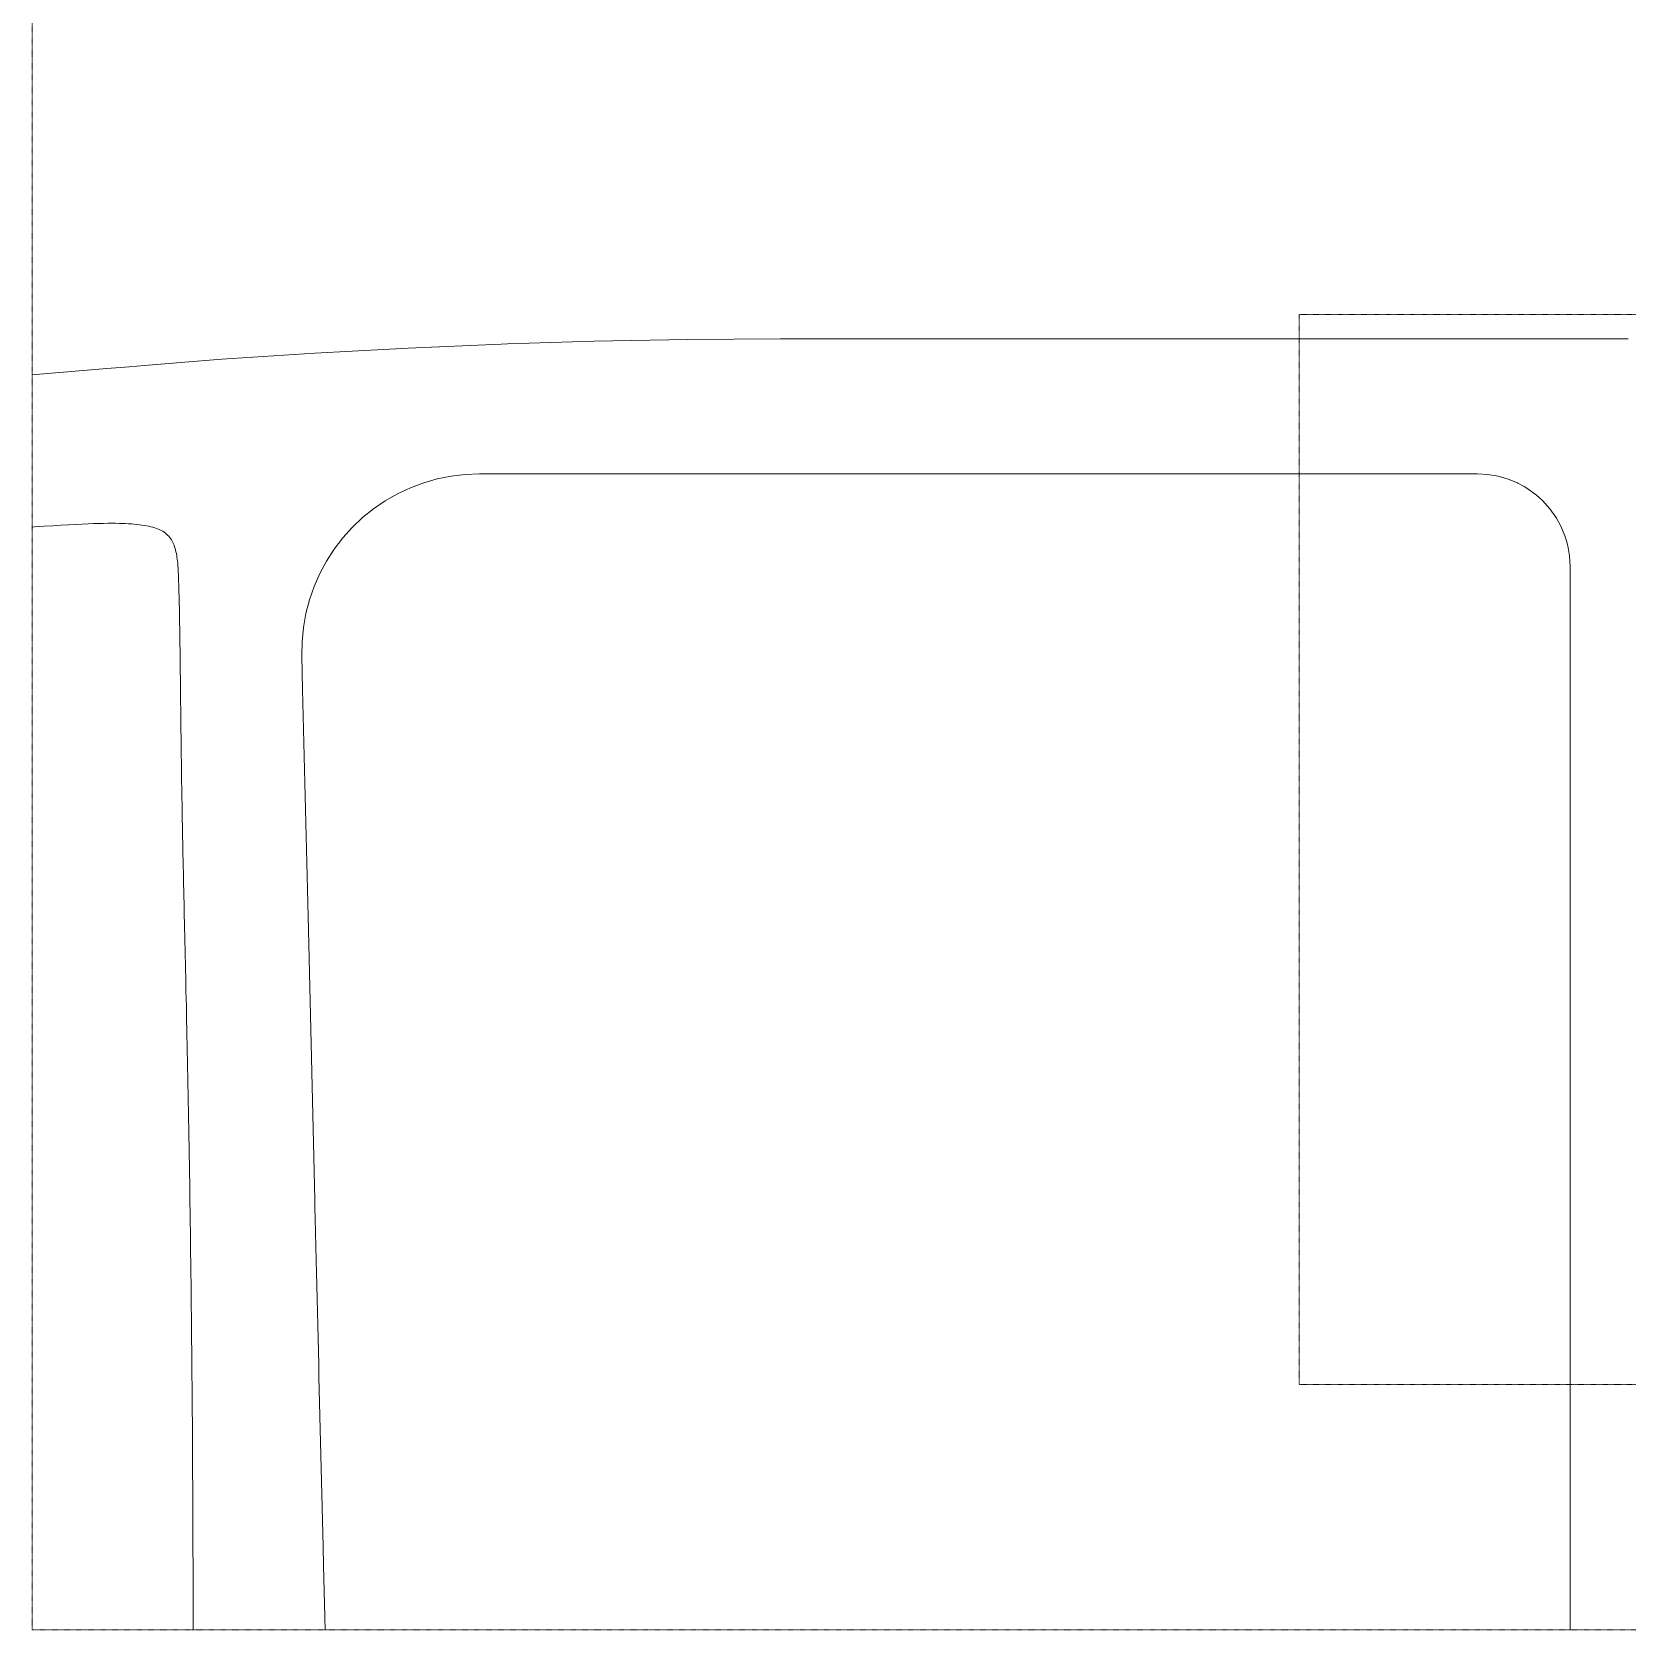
# Model space of a CAD drawing. Header units: inches. Extents: x -9418 to 110693, y 8585 to 209374.
# Drawn here: x -9418 to -4245, y 8585 to 13768 of the extents above; entities that cross this region are included whole.
import ezdxf

# ---------------------------------------------------------------- set-up
doc = ezdxf.new("R2010")
doc.units = ezdxf.units.IN
doc.header["$MEASUREMENT"] = 0
doc.linetypes.add('Aligning Line 1_8_', pattern=[0.25, 0.125, -0.125])
for name, color, linetype, lineweight in [('0-1', 7, 'Continuous', 5), ('C-TOPO', 7, 'Continuous', 9), ('G-ANNO-SYMB', 111, 'Aligning Line 1_8_', 9)]:
    doc.layers.add(name, color=color, linetype=linetype, lineweight=lineweight)

# ---------------------------------------------------------------- blocks, each defined once
blk = doc.blocks.new('1750 Ox - Topography_rvt-1-SITE PLAN - TOPO WITH IMAGERY')
at = {"layer": 'C-TOPO'}
for p, q in [((-8198.9, 12742.7), (-7896.9, 12755.5)), ((-7896.9, 12755.5), (-8198.9, 12742.7)), ((-7896.9, 12755.5), (-7876.1, 12756.1)), ((-7876.1, 12756.1), (-7896.9, 12755.5)), ((-7876.1, 12756.1), (-7594.8, 12764.7)), ((-7594.8, 12764.7), (-7876.1, 12756.1)), ((-7594.8, 12764.7), (-7292.6, 12770.2)), ((-7292.6, 12770.2), (-7594.8, 12764.7)), ((-7292.6, 12770.2), (-6990.4, 12772)), ((-6990.4, 12772), (-7292.6, 12770.2)), ((-6990.4, 12772), (-6098.8, 12772)), ((-6098.8, 12772), (-6990.4, 12772)), ((-6098.8, 12772), (-6032.9, 12772)), ((-6032.9, 12772), (-6098.8, 12772)), ((-6032.9, 12772), (-5982.9, 12772)), ((-5982.9, 12772), (-6032.9, 12772)), ((-5982.9, 12772), (-5964.8, 12772)), ((-5964.8, 12772), (-5982.9, 12772)), ((-5964.8, 12772), (-5836.3, 12772)), ((-5836.3, 12772), (-5964.8, 12772)), ((-5836.3, 12772), (-5322.4, 12772)), ((-5322.4, 12772), (-5836.3, 12772)), ((-5322.4, 12772), (-5274.6, 12772)), ((-5274.6, 12772), (-5322.4, 12772)), ((-5274.6, 12772), (-5162.9, 12772)), ((-5162.9, 12772), (-5274.6, 12772)), ((-5162.9, 12772), (-4867.9, 12772)), ((-4867.9, 12772), (-5162.9, 12772)), ((-4867.9, 12772), (-4696.4, 12772)), ((-4696.4, 12772), (-4867.9, 12772)), ((-4696.4, 12772), (-4567.6, 12772)), ((-4567.6, 12772), (-4696.4, 12772)), ((-4567.6, 12772), (-4327.1, 12772)), ((-4327.1, 12772), (-4567.6, 12772)), ((-4327.1, 12772), (-4294, 12772)), ((-4294, 12772), (-4327.1, 12772)), ((-4294, 12772), (-4242.2, 12772)), ((-4242.2, 12772), (-4294, 12772)), ((-8936.1, 12695.4), (-8802.3, 12706)), ((-8802.3, 12706), (-8936.1, 12695.4)), ((-8802.3, 12706), (-8500.7, 12726.2)), ((-8500.7, 12726.2), (-8802.3, 12706)), ((-8500.7, 12726.2), (-8198.9, 12742.7)), ((-8198.9, 12742.7), (-8500.7, 12726.2)), ((-9418.5, 12655.4), (-9175.6, 12676.1)), ((-9175.6, 12676.1), (-9418.5, 12655.4)), ((-9175.6, 12676.1), (-9103.6, 12682.2)), ((-9103.6, 12682.2), (-9175.6, 12676.1)), ((-9103.6, 12682.2), (-9053.3, 12686.2)), ((-9053.3, 12686.2), (-9103.6, 12682.2)), ((-9053.3, 12686.2), (-8936.1, 12695.4)), ((-8936.1, 12695.4), (-9053.3, 12686.2)), ((-8191, 12289.4), (-8232.6, 12269.9)), ((-8232.6, 12269.9), (-8191, 12289.4)), ((-8148, 12305.5), (-8191, 12289.4)), ((-8191, 12289.4), (-8148, 12305.5)), ((-8103.9, 12318.2), (-8148, 12305.5)), ((-8148, 12305.5), (-8103.9, 12318.2)), ((-8058.9, 12327.3), (-8103.9, 12318.2)), ((-8103.9, 12318.2), (-8058.9, 12327.3)), ((-8013.3, 12332.8), (-8058.9, 12327.3)), ((-8058.9, 12327.3), (-8013.3, 12332.8)), ((-7967.4, 12334.6), (-8013.3, 12332.8)), ((-8013.3, 12332.8), (-7967.4, 12334.6)), ((-7898.3, 12334.6), (-7967.4, 12334.6)), ((-7967.4, 12334.6), (-7898.3, 12334.6)), ((-5751.7, 12334.6), (-7898.3, 12334.6)), ((-7898.3, 12334.6), (-5751.7, 12334.6)), ((-5734.8, 12334.6), (-5751.7, 12334.6)), ((-5751.7, 12334.6), (-5734.8, 12334.6)), ((-5720.1, 12334.6), (-5734.8, 12334.6)), ((-5734.8, 12334.6), (-5720.1, 12334.6)), ((-5674.9, 12334.6), (-5720.1, 12334.6)), ((-5720.1, 12334.6), (-5674.9, 12334.6)), ((-5395.6, 12334.6), (-5674.9, 12334.6)), ((-5674.9, 12334.6), (-5395.6, 12334.6)), ((-5295.7, 12334.6), (-5395.6, 12334.6)), ((-5395.6, 12334.6), (-5295.7, 12334.6)), ((-5190.2, 12334.6), (-5295.7, 12334.6)), ((-5295.7, 12334.6), (-5190.2, 12334.6)), ((-5170.1, 12334.6), (-5190.2, 12334.6)), ((-5190.2, 12334.6), (-5170.1, 12334.6)), ((-4730.2, 12334.6), (-5170.1, 12334.6)), ((-5170.1, 12334.6), (-4730.2, 12334.6)), ((-4696.6, 12332.7), (-4730.2, 12334.6)), ((-4730.2, 12334.6), (-4696.6, 12332.7)), ((-4663.5, 12327.1), (-4696.6, 12332.7)), ((-4696.6, 12332.7), (-4663.5, 12327.1)), ((-4631.2, 12317.8), (-4663.5, 12327.1)), ((-4663.5, 12327.1), (-4631.2, 12317.8)), ((-4600.9, 12305.2), (-4631.2, 12317.8)), ((-4631.2, 12317.8), (-4600.9, 12305.2)), ((-4600.1, 12304.9), (-4600.9, 12305.2)), ((-4600.9, 12305.2), (-4600.1, 12304.9)), ((-4578.9, 12293.2), (-4600.1, 12304.9)), ((-4600.1, 12304.9), (-4578.9, 12293.2)), ((-4570.6, 12288.6), (-4578.9, 12293.2)), ((-4578.9, 12293.2), (-4570.6, 12288.6)), ((-4543.2, 12269.1), (-4570.6, 12288.6)), ((-4570.6, 12288.6), (-4543.2, 12269.1)), ((-8272.5, 12247.2), (-8310.4, 12221.3)), ((-8310.4, 12221.3), (-8272.5, 12247.2)), ((-8232.6, 12269.9), (-8272.5, 12247.2)), ((-8272.5, 12247.2), (-8232.6, 12269.9)), ((-4539.1, 12265.5), (-4543.2, 12269.1)), ((-4543.2, 12269.1), (-4539.1, 12265.5)), ((-4530.1, 12257.5), (-4539.1, 12265.5)), ((-4539.1, 12265.5), (-4530.1, 12257.5)), ((-4518.1, 12246.7), (-4530.1, 12257.5)), ((-4530.1, 12257.5), (-4518.1, 12246.7)), ((-4512, 12239.9), (-4518.1, 12246.7)), ((-4518.1, 12246.7), (-4512, 12239.9)), ((-4495.7, 12221.6), (-4512, 12239.9)), ((-4512, 12239.9), (-4495.7, 12221.6)), ((-8346.2, 12192.6), (-8379.5, 12161)), ((-8379.5, 12161), (-8346.2, 12192.6)), ((-8310.4, 12221.3), (-8346.2, 12192.6)), ((-8346.2, 12192.6), (-8310.4, 12221.3)), ((-4476.2, 12194.2), (-4495.7, 12221.6)), ((-4495.7, 12221.6), (-4476.2, 12194.2)), ((-4474.5, 12191.2), (-4476.2, 12194.2)), ((-4476.2, 12194.2), (-4474.5, 12191.2)), ((-4459.9, 12164.8), (-4474.5, 12191.2)), ((-4474.5, 12191.2), (-4459.9, 12164.8)), ((-9410.4, 12162.3), (-9418.5, 12161.7)), ((-9418.5, 12161.7), (-9410.4, 12162.3)), ((-9379.6, 12164.4), (-9410.4, 12162.3)), ((-9410.4, 12162.3), (-9379.6, 12164.4)), ((-9351, 12166.3), (-9379.6, 12164.4)), ((-9379.6, 12164.4), (-9351, 12166.3)), ((-9324.4, 12168), (-9351, 12166.3)), ((-9351, 12166.3), (-9324.4, 12168)), ((-9299.8, 12169.4), (-9324.4, 12168)), ((-9324.4, 12168), (-9299.8, 12169.4)), ((-9277.1, 12170.7), (-9299.8, 12169.4)), ((-9299.8, 12169.4), (-9277.1, 12170.7)), ((-9256, 12171.7), (-9277.1, 12170.7)), ((-9277.1, 12170.7), (-9256, 12171.7)), ((-9236.6, 12172.6), (-9256, 12171.7)), ((-9256, 12171.7), (-9236.6, 12172.6)), ((-9218.7, 12173.3), (-9236.6, 12172.6)), ((-9236.6, 12172.6), (-9218.7, 12173.3)), ((-9202.1, 12173.8), (-9218.7, 12173.3)), ((-9218.7, 12173.3), (-9202.1, 12173.8)), ((-9186.8, 12174.1), (-9202.1, 12173.8)), ((-9202.1, 12173.8), (-9186.8, 12174.1)), ((-9172.7, 12174.3), (-9186.8, 12174.1)), ((-9186.8, 12174.1), (-9172.7, 12174.3)), ((-9159.5, 12174.4), (-9172.7, 12174.3)), ((-9172.7, 12174.3), (-9159.5, 12174.4)), ((-9147.3, 12174.3), (-9159.5, 12174.4)), ((-9159.5, 12174.4), (-9147.3, 12174.3)), ((-9135.9, 12174.1), (-9147.3, 12174.3)), ((-9147.3, 12174.3), (-9135.9, 12174.1)), ((-9125.1, 12173.7), (-9135.9, 12174.1)), ((-9135.9, 12174.1), (-9125.1, 12173.7)), ((-9114.9, 12173.3), (-9125.1, 12173.7)), ((-9125.1, 12173.7), (-9114.9, 12173.3)), ((-9105.1, 12172.8), (-9114.9, 12173.3)), ((-9114.9, 12173.3), (-9105.1, 12172.8)), ((-9095.7, 12172.2), (-9105.1, 12172.8)), ((-9105.1, 12172.8), (-9095.7, 12172.2)), ((-9086.6, 12171.4), (-9095.7, 12172.2)), ((-9095.7, 12172.2), (-9086.6, 12171.4)), ((-9077.9, 12170.6), (-9086.6, 12171.4)), ((-9086.6, 12171.4), (-9077.9, 12170.6)), ((-9069.6, 12169.7), (-9077.9, 12170.6)), ((-9077.9, 12170.6), (-9069.6, 12169.7)), ((-9061.6, 12168.6), (-9069.6, 12169.7)), ((-9069.6, 12169.7), (-9061.6, 12168.6)), ((-9053.9, 12167.5), (-9061.6, 12168.6)), ((-9061.6, 12168.6), (-9053.9, 12167.5)), ((-9046.5, 12166.2), (-9053.9, 12167.5)), ((-9053.9, 12167.5), (-9046.5, 12166.2)), ((-9039.5, 12164.8), (-9046.5, 12166.2)), ((-9046.5, 12166.2), (-9039.5, 12164.8)), ((-9032.8, 12163.2), (-9039.5, 12164.8)), ((-9039.5, 12164.8), (-9032.8, 12163.2)), ((-9026.4, 12161.6), (-9032.8, 12163.2)), ((-9032.8, 12163.2), (-9026.4, 12161.6)), ((-9020.3, 12159.7), (-9026.4, 12161.6)), ((-9026.4, 12161.6), (-9020.3, 12159.7)), ((-9014.5, 12157.7), (-9020.3, 12159.7)), ((-9020.3, 12159.7), (-9014.5, 12157.7)), ((-9009, 12155.6), (-9014.5, 12157.7)), ((-9014.5, 12157.7), (-9009, 12155.6)), ((-9003.8, 12153.3), (-9009, 12155.6)), ((-9009, 12155.6), (-9003.8, 12153.3)), ((-8998.9, 12150.8), (-9003.8, 12153.3)), ((-9003.8, 12153.3), (-8998.9, 12150.8)), ((-8994.3, 12148.2), (-8998.9, 12150.8)), ((-8998.9, 12150.8), (-8994.3, 12148.2)), ((-8989.9, 12145.4), (-8994.3, 12148.2)), ((-8994.3, 12148.2), (-8989.9, 12145.4)), ((-8985.8, 12142.4), (-8989.9, 12145.4)), ((-8989.9, 12145.4), (-8985.8, 12142.4)), ((-8983.3, 12140.4), (-8985.8, 12142.4)), ((-8985.8, 12142.4), (-8983.3, 12140.4)), ((-8982, 12139.3), (-8983.3, 12140.4)), ((-8983.3, 12140.4), (-8982, 12139.3)), ((-8978.4, 12136), (-8982, 12139.3)), ((-8982, 12139.3), (-8978.4, 12136)), ((-8975.1, 12132.5), (-8978.4, 12136)), ((-8978.4, 12136), (-8975.1, 12132.5)), ((-8971.9, 12128.8), (-8975.1, 12132.5)), ((-8975.1, 12132.5), (-8971.9, 12128.8)), ((-8969, 12124.9), (-8971.9, 12128.8)), ((-8971.9, 12128.8), (-8969, 12124.9)), ((-8379.5, 12161), (-8410.3, 12126.9)), ((-8410.3, 12126.9), (-8379.5, 12161)), ((-4447.1, 12133.7), (-4459.9, 12164.8)), ((-4459.9, 12164.8), (-4447.1, 12133.7)), ((-4442.3, 12117.2), (-4447.1, 12133.7)), ((-4447.1, 12133.7), (-4442.3, 12117.2)), ((-8966.4, 12120.9), (-8969, 12124.9)), ((-8969, 12124.9), (-8966.4, 12120.9)), ((-8963.9, 12116.7), (-8966.4, 12120.9)), ((-8966.4, 12120.9), (-8963.9, 12116.7)), ((-8961.6, 12112.3), (-8963.9, 12116.7)), ((-8963.9, 12116.7), (-8961.6, 12112.3)), ((-8959.5, 12107.7), (-8961.6, 12112.3)), ((-8961.6, 12112.3), (-8959.5, 12107.7)), ((-8957.5, 12103), (-8959.5, 12107.7)), ((-8959.5, 12107.7), (-8957.5, 12103)), ((-8955.8, 12098), (-8957.5, 12103)), ((-8957.5, 12103), (-8955.8, 12098)), ((-8954.2, 12092.9), (-8955.8, 12098)), ((-8955.8, 12098), (-8954.2, 12092.9)), ((-8952.7, 12087.6), (-8954.2, 12092.9)), ((-8954.2, 12092.9), (-8952.7, 12087.6)), ((-8951.4, 12082.1), (-8952.7, 12087.6)), ((-8952.7, 12087.6), (-8951.4, 12082.1)), ((-8950.2, 12076.4), (-8951.4, 12082.1)), ((-8951.4, 12082.1), (-8950.2, 12076.4)), ((-8949.1, 12070.5), (-8950.2, 12076.4)), ((-8950.2, 12076.4), (-8949.1, 12070.5)), ((-8438.2, 12090.5), (-8463.1, 12051.9)), ((-8463.1, 12051.9), (-8438.2, 12090.5)), ((-8410.3, 12126.9), (-8438.2, 12090.5)), ((-8438.2, 12090.5), (-8410.3, 12126.9)), ((-4437.8, 12101.3), (-4442.3, 12117.2)), ((-4442.3, 12117.2), (-4437.8, 12101.3)), ((-4432.1, 12068.2), (-4437.8, 12101.3)), ((-4437.8, 12101.3), (-4432.1, 12068.2)), ((-8948.2, 12064.4), (-8949.1, 12070.5)), ((-8949.1, 12070.5), (-8948.2, 12064.4)), ((-8947.3, 12058.2), (-8948.2, 12064.4)), ((-8948.2, 12064.4), (-8947.3, 12058.2)), ((-8946.6, 12051.7), (-8947.3, 12058.2)), ((-8947.3, 12058.2), (-8946.6, 12051.7)), ((-8945.9, 12045), (-8946.6, 12051.7)), ((-8946.6, 12051.7), (-8945.9, 12045)), ((-8945.3, 12038.2), (-8945.9, 12045)), ((-8945.9, 12045), (-8945.3, 12038.2)), ((-8945, 12033.6), (-8945.3, 12038.2)), ((-8945.3, 12038.2), (-8945, 12033.6)), ((-8944.8, 12031.1), (-8945, 12033.6)), ((-8945, 12033.6), (-8944.8, 12031.1)), ((-8944.4, 12023.9), (-8944.8, 12031.1)), ((-8944.8, 12031.1), (-8944.4, 12023.9)), ((-8463.1, 12051.9), (-8484.9, 12011.5)), ((-8484.9, 12011.5), (-8463.1, 12051.9)), ((-4430.2, 12034.6), (-4432.1, 12068.2)), ((-4432.1, 12068.2), (-4430.2, 12034.6)), ((-4430.2, 11999.2), (-4430.2, 12034.6)), ((-4430.2, 12034.6), (-4430.2, 11999.2)), ((-8944, 12016.4), (-8944.4, 12023.9)), ((-8944.4, 12023.9), (-8944, 12016.4)), ((-8943.6, 12008.7), (-8944, 12016.4)), ((-8944, 12016.4), (-8943.6, 12008.7)), ((-8943.3, 12000.9), (-8943.6, 12008.7)), ((-8943.6, 12008.7), (-8943.3, 12000.9)), ((-8943, 11992.8), (-8943.3, 12000.9)), ((-8943.3, 12000.9), (-8943, 11992.8)), ((-8942.7, 11984.6), (-8943, 11992.8)), ((-8943, 11992.8), (-8942.7, 11984.6)), ((-8942.4, 11976.1), (-8942.7, 11984.6)), ((-8942.7, 11984.6), (-8942.4, 11976.1)), ((-8942.1, 11967.4), (-8942.4, 11976.1)), ((-8942.4, 11976.1), (-8942.1, 11967.4)), ((-8484.9, 12011.5), (-8503.4, 11969.5)), ((-8503.4, 11969.5), (-8484.9, 12011.5)), ((-4430.2, 11895.8), (-4430.2, 11999.2)), ((-4430.2, 11999.2), (-4430.2, 11895.8)), ((-8941.8, 11958.5), (-8942.1, 11967.4)), ((-8942.1, 11967.4), (-8941.8, 11958.5)), ((-8941.6, 11949.5), (-8941.8, 11958.5)), ((-8941.8, 11958.5), (-8941.6, 11949.5)), ((-8941.3, 11940.2), (-8941.6, 11949.5)), ((-8941.6, 11949.5), (-8941.3, 11940.2)), ((-8941.1, 11930.7), (-8941.3, 11940.2)), ((-8941.3, 11940.2), (-8941.1, 11930.7)), ((-8940.9, 11921), (-8941.1, 11930.7)), ((-8941.1, 11930.7), (-8940.9, 11921)), ((-8940.7, 11911.2), (-8940.9, 11921)), ((-8940.9, 11921), (-8940.7, 11911.2)), ((-8518.5, 11926.1), (-8530.1, 11881.7)), ((-8530.1, 11881.7), (-8518.5, 11926.1)), ((-8503.4, 11969.5), (-8518.5, 11926.1)), ((-8518.5, 11926.1), (-8503.4, 11969.5)), ((-8940.4, 11901.1), (-8940.7, 11911.2)), ((-8940.7, 11911.2), (-8940.4, 11901.1)), ((-8940.2, 11890.8), (-8940.4, 11901.1)), ((-8940.4, 11901.1), (-8940.2, 11890.8)), ((-8940, 11880.4), (-8940.2, 11890.8)), ((-8940.2, 11890.8), (-8940, 11880.4)), ((-8939.8, 11869.7), (-8940, 11880.4)), ((-8940, 11880.4), (-8939.8, 11869.7)), ((-8939.6, 11858.9), (-8939.8, 11869.7)), ((-8939.8, 11869.7), (-8939.6, 11858.9)), ((-8530.1, 11881.7), (-8538.1, 11836.5)), ((-8538.1, 11836.5), (-8530.1, 11881.7)), ((-4430.2, 11744.7), (-4430.2, 11895.8)), ((-4430.2, 11895.8), (-4430.2, 11744.7)), ((-8939.5, 11847.9), (-8939.6, 11858.9)), ((-8939.6, 11858.9), (-8939.5, 11847.9)), ((-8939.3, 11836.6), (-8939.5, 11847.9)), ((-8939.5, 11847.9), (-8939.3, 11836.6)), ((-8939.1, 11825.2), (-8939.3, 11836.6)), ((-8939.3, 11836.6), (-8939.1, 11825.2)), ((-8938.9, 11813.7), (-8939.1, 11825.2)), ((-8939.1, 11825.2), (-8938.9, 11813.7)), ((-8538.1, 11836.5), (-8542.5, 11790.8)), ((-8542.5, 11790.8), (-8538.1, 11836.5)), ((-8938.8, 11801.9), (-8938.9, 11813.7)), ((-8938.9, 11813.7), (-8938.8, 11801.9)), ((-8938.6, 11789.9), (-8938.8, 11801.9)), ((-8938.8, 11801.9), (-8938.6, 11789.9)), ((-8938.4, 11777.8), (-8938.6, 11789.9)), ((-8938.6, 11789.9), (-8938.4, 11777.8)), ((-8938.3, 11765.5), (-8938.4, 11777.8)), ((-8938.4, 11777.8), (-8938.3, 11765.5)), ((-8938.1, 11753), (-8938.3, 11765.5)), ((-8938.3, 11765.5), (-8938.1, 11753)), ((-8542.5, 11790.8), (-8543.3, 11744.9)), ((-8543.3, 11744.9), (-8542.5, 11790.8)), ((-8938, 11740.3), (-8938.1, 11753)), ((-8938.1, 11753), (-8938, 11740.3)), ((-8937.8, 11727.4), (-8938, 11740.3)), ((-8938, 11740.3), (-8937.8, 11727.4)), ((-8937.7, 11714.4), (-8937.8, 11727.4)), ((-8937.8, 11727.4), (-8937.7, 11714.4)), ((-8937.5, 11701.2), (-8937.7, 11714.4)), ((-8937.7, 11714.4), (-8937.5, 11701.2)), ((-8543.3, 11744.9), (-8540.6, 11634.8)), ((-8540.6, 11634.8), (-8543.3, 11744.9)), ((-4430.2, 11616.5), (-4430.2, 11744.7)), ((-4430.2, 11744.7), (-4430.2, 11616.5)), ((-8937.3, 11687.8), (-8937.5, 11701.2)), ((-8937.5, 11701.2), (-8937.3, 11687.8)), ((-8937.2, 11674.3), (-8937.3, 11687.8)), ((-8937.3, 11687.8), (-8937.2, 11674.3)), ((-8937, 11660.5), (-8937.2, 11674.3)), ((-8937.2, 11674.3), (-8937, 11660.5)), ((-8936.9, 11646.6), (-8937, 11660.5)), ((-8937, 11660.5), (-8936.9, 11646.6)), ((-8936.7, 11632.6), (-8936.9, 11646.6)), ((-8936.9, 11646.6), (-8936.7, 11632.6)), ((-8936.6, 11618.3), (-8936.7, 11632.6)), ((-8936.7, 11632.6), (-8936.6, 11618.3)), ((-8936.4, 11603.9), (-8936.6, 11618.3)), ((-8936.6, 11618.3), (-8936.4, 11603.9)), ((-8540.6, 11634.8), (-8525.2, 10986.5)), ((-8525.2, 10986.5), (-8540.6, 11634.8)), ((-4430.2, 11302.7), (-4430.2, 11616.5)), ((-4430.2, 11616.5), (-4430.2, 11302.7)), ((-8936.2, 11589.4), (-8936.4, 11603.9)), ((-8936.4, 11603.9), (-8936.2, 11589.4)), ((-8936.1, 11574.6), (-8936.2, 11589.4)), ((-8936.2, 11589.4), (-8936.1, 11574.6)), ((-8935.9, 11559.8), (-8936.1, 11574.6)), ((-8936.1, 11574.6), (-8935.9, 11559.8)), ((-8935.7, 11544.7), (-8935.9, 11559.8)), ((-8935.9, 11559.8), (-8935.7, 11544.7)), ((-8935.6, 11529.5), (-8935.7, 11544.7)), ((-8935.7, 11544.7), (-8935.6, 11529.5)), ((-8935.4, 11514.1), (-8935.6, 11529.5)), ((-8935.6, 11529.5), (-8935.4, 11514.1)), ((-8935.2, 11498.6), (-8935.4, 11514.1)), ((-8935.4, 11514.1), (-8935.2, 11498.6)), ((-8935, 11482.9), (-8935.2, 11498.6)), ((-8935.2, 11498.6), (-8935, 11482.9)), ((-8934.8, 11467), (-8935, 11482.9)), ((-8935, 11482.9), (-8934.8, 11467)), ((-8934.6, 11451), (-8934.8, 11467)), ((-8934.8, 11467), (-8934.6, 11451)), ((-8934.4, 11434.9), (-8934.6, 11451)), ((-8934.6, 11451), (-8934.4, 11434.9)), ((-8934.2, 11418.6), (-8934.4, 11434.9)), ((-8934.4, 11434.9), (-8934.2, 11418.6)), ((-8933.9, 11402.1), (-8934.2, 11418.6)), ((-8934.2, 11418.6), (-8933.9, 11402.1)), ((-8933.7, 11385.5), (-8933.9, 11402.1)), ((-8933.9, 11402.1), (-8933.7, 11385.5)), ((-8933.5, 11368.7), (-8933.7, 11385.5)), ((-8933.7, 11385.5), (-8933.5, 11368.7)), ((-8933.2, 11351.8), (-8933.5, 11368.7)), ((-8933.5, 11368.7), (-8933.2, 11351.8)), ((-8933, 11334.8), (-8933.2, 11351.8)), ((-8933.2, 11351.8), (-8933, 11334.8)), ((-8932.7, 11317.6), (-8933, 11334.8)), ((-8933, 11334.8), (-8932.7, 11317.6)), ((-8932.4, 11300.3), (-8932.7, 11317.6)), ((-8932.7, 11317.6), (-8932.4, 11300.3)), ((-8932.1, 11282.8), (-8932.4, 11300.3)), ((-8932.4, 11300.3), (-8932.1, 11282.8)), ((-4430.2, 11290.2), (-4430.2, 11302.7)), ((-4430.2, 11302.7), (-4430.2, 11290.2)), ((-8931.8, 11265.1), (-8932.1, 11282.8)), ((-8932.1, 11282.8), (-8931.8, 11265.1)), ((-8931.5, 11247.4), (-8931.8, 11265.1)), ((-8931.8, 11265.1), (-8931.5, 11247.4)), ((-8931.2, 11229.5), (-8931.5, 11247.4)), ((-8931.5, 11247.4), (-8931.2, 11229.5)), ((-4430.2, 10914.7), (-4430.2, 11290.2)), ((-4430.2, 11290.2), (-4430.2, 10914.7)), ((-8930.9, 11211.4), (-8931.2, 11229.5)), ((-8931.2, 11229.5), (-8930.9, 11211.4)), ((-8930.6, 11193.2), (-8930.9, 11211.4)), ((-8930.9, 11211.4), (-8930.6, 11193.2)), ((-8930.2, 11174.9), (-8930.6, 11193.2)), ((-8930.6, 11193.2), (-8930.2, 11174.9)), ((-8929.8, 11156.4), (-8930.2, 11174.9)), ((-8930.2, 11174.9), (-8929.8, 11156.4)), ((-8929.5, 11137.8), (-8929.8, 11156.4)), ((-8929.8, 11156.4), (-8929.5, 11137.8)), ((-8929.1, 11119), (-8929.5, 11137.8)), ((-8929.5, 11137.8), (-8929.1, 11119)), ((-8928.7, 11100.1), (-8929.1, 11119)), ((-8929.1, 11119), (-8928.7, 11100.1)), ((-8928.3, 11080.9), (-8928.7, 11100.1)), ((-8928.7, 11100.1), (-8928.3, 11080.9)), ((-8927.9, 11061.6), (-8928.3, 11080.9)), ((-8928.3, 11080.9), (-8927.9, 11061.6)), ((-8927.5, 11042.2), (-8927.9, 11061.6)), ((-8927.9, 11061.6), (-8927.5, 11042.2)), ((-8927, 11022.5), (-8927.5, 11042.2)), ((-8927.5, 11042.2), (-8927, 11022.5)), ((-8926.6, 11002.7), (-8927, 11022.5)), ((-8927, 11022.5), (-8926.6, 11002.7)), ((-8926.2, 10982.6), (-8926.6, 11002.7)), ((-8926.6, 11002.7), (-8926.2, 10982.6)), ((-8925.7, 10962.4), (-8926.2, 10982.6)), ((-8926.2, 10982.6), (-8925.7, 10962.4)), ((-8925.3, 10942), (-8925.7, 10962.4)), ((-8925.7, 10962.4), (-8925.3, 10942)), ((-8924.8, 10921.3), (-8925.3, 10942)), ((-8925.3, 10942), (-8924.8, 10921.3)), ((-8525.2, 10986.5), (-8522.1, 10855.1)), ((-8522.1, 10855.1), (-8525.2, 10986.5)), ((-8924.3, 10900.5), (-8924.8, 10921.3)), ((-8924.8, 10921.3), (-8924.3, 10900.5)), ((-8923.9, 10879.4), (-8924.3, 10900.5)), ((-8924.3, 10900.5), (-8923.9, 10879.4)), ((-4430.2, 10883.6), (-4430.2, 10914.7)), ((-4430.2, 10914.7), (-4430.2, 10883.6)), ((-8923.4, 10858.2), (-8923.9, 10879.4)), ((-8923.9, 10879.4), (-8923.4, 10858.2)), ((-8922.9, 10836.7), (-8923.4, 10858.2)), ((-8923.4, 10858.2), (-8922.9, 10836.7)), ((-8922.4, 10814.9), (-8922.9, 10836.7)), ((-8922.9, 10836.7), (-8922.4, 10814.9)), ((-8522.1, 10855.1), (-8501.3, 9979.8)), ((-8501.3, 9979.8), (-8522.1, 10855.1)), ((-4430.2, 10023.2), (-4430.2, 10883.6)), ((-4430.2, 10883.6), (-4430.2, 10023.2)), ((-8921.9, 10793), (-8922.4, 10814.9)), ((-8922.4, 10814.9), (-8921.9, 10793)), ((-8921.4, 10770.8), (-8921.9, 10793)), ((-8921.9, 10793), (-8921.4, 10770.8)), ((-8920.9, 10748.3), (-8921.4, 10770.8)), ((-8921.4, 10770.8), (-8920.9, 10748.3)), ((-8920.4, 10725.6), (-8920.9, 10748.3)), ((-8920.9, 10748.3), (-8920.4, 10725.6)), ((-8919.9, 10702.7), (-8920.4, 10725.6)), ((-8920.4, 10725.6), (-8919.9, 10702.7)), ((-8919.4, 10679.5), (-8919.9, 10702.7)), ((-8919.9, 10702.7), (-8919.4, 10679.5)), ((-8918.9, 10656.1), (-8919.4, 10679.5)), ((-8919.4, 10679.5), (-8918.9, 10656.1)), ((-8918.3, 10632.4), (-8918.9, 10656.1)), ((-8918.9, 10656.1), (-8918.3, 10632.4)), ((-8917.8, 10608.4), (-8918.3, 10632.4)), ((-8918.3, 10632.4), (-8917.8, 10608.4)), ((-8917.3, 10584.1), (-8917.8, 10608.4)), ((-8917.8, 10608.4), (-8917.3, 10584.1)), ((-8916.8, 10559.6), (-8917.3, 10584.1)), ((-8917.3, 10584.1), (-8916.8, 10559.6)), ((-8916.3, 10534.8), (-8916.8, 10559.6)), ((-8916.8, 10559.6), (-8916.3, 10534.8)), ((-8915.7, 10509.7), (-8916.3, 10534.8)), ((-8916.3, 10534.8), (-8915.7, 10509.7)), ((-8915.2, 10484.3), (-8915.7, 10509.7)), ((-8915.7, 10509.7), (-8915.2, 10484.3)), ((-8914.7, 10458.6), (-8915.2, 10484.3)), ((-8915.2, 10484.3), (-8914.7, 10458.6)), ((-8914.2, 10432.6), (-8914.7, 10458.6)), ((-8914.7, 10458.6), (-8914.2, 10432.6)), ((-8913.6, 10406.3), (-8914.2, 10432.6)), ((-8914.2, 10432.6), (-8913.6, 10406.3)), ((-8913.1, 10379.6), (-8913.6, 10406.3)), ((-8913.6, 10406.3), (-8913.1, 10379.6)), ((-8912.6, 10352.7), (-8913.1, 10379.6)), ((-8913.1, 10379.6), (-8912.6, 10352.7)), ((-8912.1, 10325.5), (-8912.6, 10352.7)), ((-8912.6, 10352.7), (-8912.1, 10325.5)), ((-8911.6, 10297.9), (-8912.1, 10325.5)), ((-8912.1, 10325.5), (-8911.6, 10297.9)), ((-8911, 10270), (-8911.6, 10297.9)), ((-8911.6, 10297.9), (-8911, 10270)), ((-8910.5, 10241.8), (-8911, 10270)), ((-8911, 10270), (-8910.5, 10241.8)), ((-8910, 10213.2), (-8910.5, 10241.8)), ((-8910.5, 10241.8), (-8910, 10213.2)), ((-8909.5, 10184.3), (-8910, 10213.2)), ((-8910, 10213.2), (-8909.5, 10184.3)), ((-8909, 10155), (-8909.5, 10184.3)), ((-8909.5, 10184.3), (-8909, 10155)), ((-8908.5, 10125.4), (-8909, 10155)), ((-8909, 10155), (-8908.5, 10125.4)), ((-8908, 10095.4), (-8908.5, 10125.4)), ((-8908.5, 10125.4), (-8908, 10095.4)), ((-8907.5, 10065.1), (-8908, 10095.4)), ((-8908, 10095.4), (-8907.5, 10065.1)), ((-8907, 10034.4), (-8907.5, 10065.1)), ((-8907.5, 10065.1), (-8907, 10034.4)), ((-8906.6, 10003.3), (-8907, 10034.4)), ((-8907, 10034.4), (-8906.6, 10003.3)), ((-8906.1, 9971.9), (-8906.6, 10003.3)), ((-8906.6, 10003.3), (-8906.1, 9971.9)), ((-4430.2, 9938.8), (-4430.2, 10023.2)), ((-4430.2, 10023.2), (-4430.2, 9938.8)), ((-8905.6, 9940.1), (-8906.1, 9971.9)), ((-8906.1, 9971.9), (-8905.6, 9940.1)), ((-8501.3, 9979.8), (-8500.7, 9954.5)), ((-8500.7, 9954.5), (-8501.3, 9979.8)), ((-8500.7, 9954.5), (-8499.8, 9919.9)), ((-8499.8, 9919.9), (-8500.7, 9954.5)), ((-8905.2, 9907.9), (-8905.6, 9940.1)), ((-8905.6, 9940.1), (-8905.2, 9907.9)), ((-8904.7, 9875.3), (-8905.2, 9907.9)), ((-8905.2, 9907.9), (-8904.7, 9875.3)), ((-8499.8, 9919.9), (-8496.6, 9783.5)), ((-8496.6, 9783.5), (-8499.8, 9919.9)), ((-4430.2, 9907.3), (-4430.2, 9938.8)), ((-4430.2, 9938.8), (-4430.2, 9907.3)), ((-4430.2, 9881.6), (-4430.2, 9907.3)), ((-4430.2, 9907.3), (-4430.2, 9881.6)), ((-8904.3, 9842.3), (-8904.7, 9875.3)), ((-8904.7, 9875.3), (-8904.3, 9842.3)), ((-4430.2, 9502.7), (-4430.2, 9881.6)), ((-4430.2, 9881.6), (-4430.2, 9502.7)), ((-8904.2, 9838.6), (-8904.3, 9842.3)), ((-8904.3, 9842.3), (-8904.2, 9838.6)), ((-8903.8, 9808.9), (-8904.2, 9838.6)), ((-8904.2, 9838.6), (-8903.8, 9808.9)), ((-8903.4, 9775.1), (-8903.8, 9808.9)), ((-8903.8, 9808.9), (-8903.4, 9775.1)), ((-8903.4, 9773.8), (-8903.4, 9775.1)), ((-8903.4, 9775.1), (-8903.4, 9773.8)), ((-8903, 9740.9), (-8903.4, 9773.8)), ((-8903.4, 9773.8), (-8903, 9740.9)), ((-8496.6, 9783.5), (-8495.7, 9744.8)), ((-8495.7, 9744.8), (-8496.6, 9783.5)), ((-8495.7, 9744.8), (-8488.6, 9446.5)), ((-8488.6, 9446.5), (-8495.7, 9744.8)), ((-8902.6, 9706.3), (-8903, 9740.9)), ((-8903, 9740.9), (-8902.6, 9706.3)), ((-8902.3, 9684.9), (-8902.6, 9706.3)), ((-8902.6, 9706.3), (-8902.3, 9684.9)), ((-8902.1, 9671.3), (-8902.3, 9684.9)), ((-8902.3, 9684.9), (-8902.1, 9671.3)), ((-8902, 9659.6), (-8902.1, 9671.3)), ((-8902.1, 9671.3), (-8902, 9659.6)), ((-8901.8, 9635.9), (-8902, 9659.6)), ((-8902, 9659.6), (-8901.8, 9635.9)), ((-8901.4, 9600), (-8901.8, 9635.9)), ((-8901.8, 9635.9), (-8901.4, 9600)), ((-8901.2, 9581.6), (-8901.4, 9600)), ((-8901.4, 9600), (-8901.2, 9581.6)), ((-8901, 9563.7), (-8901.2, 9581.6)), ((-8901.2, 9581.6), (-8901, 9563.7)), ((-8900.6, 9527), (-8901, 9563.7)), ((-8901, 9563.7), (-8900.6, 9527)), ((-8900.3, 9489.8), (-8900.6, 9527)), ((-8900.6, 9527), (-8900.3, 9489.8)), ((-8899.9, 9452.2), (-8900.3, 9489.8)), ((-8900.3, 9489.8), (-8899.9, 9452.2)), ((-4430.2, 9444.2), (-4430.2, 9502.7)), ((-4430.2, 9502.7), (-4430.2, 9444.2)), ((-8899.6, 9414.1), (-8899.9, 9452.2)), ((-8899.9, 9452.2), (-8899.6, 9414.1)), ((-8488.6, 9446.5), (-8487.6, 9406.4)), ((-8487.6, 9406.4), (-8488.6, 9446.5)), ((-4430.2, 9442.2), (-4430.2, 9444.2)), ((-4430.2, 9444.2), (-4430.2, 9442.2)), ((-4430.2, 9414), (-4430.2, 9442.2)), ((-4430.2, 9442.2), (-4430.2, 9414)), ((-8899.5, 9410.5), (-8899.6, 9414.1)), ((-8899.6, 9414.1), (-8899.5, 9410.5)), ((-8899.2, 9375.6), (-8899.5, 9410.5)), ((-8899.5, 9410.5), (-8899.2, 9375.6)), ((-8487.6, 9406.4), (-8474.5, 8855.9)), ((-8474.5, 8855.9), (-8487.6, 9406.4)), ((-4430.2, 9342.7), (-4430.2, 9414)), ((-4430.2, 9414), (-4430.2, 9342.7)), ((-8898.9, 9336.6), (-8899.2, 9375.6)), ((-8899.2, 9375.6), (-8898.9, 9336.6)), ((-8898.7, 9307.9), (-8898.9, 9336.6)), ((-8898.9, 9336.6), (-8898.7, 9307.9)), ((-4430.2, 9081.9), (-4430.2, 9342.7)), ((-4430.2, 9342.7), (-4430.2, 9081.9)), ((-8898.6, 9297.2), (-8898.7, 9307.9)), ((-8898.7, 9307.9), (-8898.6, 9297.2)), ((-8898.3, 9257.3), (-8898.6, 9297.2)), ((-8898.6, 9297.2), (-8898.3, 9257.3)), ((-8898.3, 9255.8), (-8898.3, 9257.3)), ((-8898.3, 9257.3), (-8898.3, 9255.8)), ((-8898.1, 9216.9), (-8898.3, 9255.8)), ((-8898.3, 9255.8), (-8898.1, 9216.9)), ((-8897.8, 9176.1), (-8898.1, 9216.9)), ((-8898.1, 9216.9), (-8897.8, 9176.1)), ((-8897.6, 9134.7), (-8897.8, 9176.1)), ((-8897.8, 9176.1), (-8897.6, 9134.7)), ((-8897.3, 9092.9), (-8897.6, 9134.7)), ((-8897.6, 9134.7), (-8897.3, 9092.9)), ((-8897.1, 9050.6), (-8897.3, 9092.9)), ((-8897.3, 9092.9), (-8897.1, 9050.6)), ((-4430.2, 9065.8), (-4430.2, 9081.9)), ((-4430.2, 9081.9), (-4430.2, 9065.8)), ((-8896.9, 9007.8), (-8897.1, 9050.6)), ((-8897.1, 9050.6), (-8896.9, 9007.8)), ((-4430.2, 8995.1), (-4430.2, 9065.8)), ((-4430.2, 9065.8), (-4430.2, 8995.1)), ((-8896.7, 8964.5), (-8896.9, 9007.8)), ((-8896.9, 9007.8), (-8896.7, 8964.5)), ((-4430.2, 8944.1), (-4430.2, 8995.1)), ((-4430.2, 8995.1), (-4430.2, 8944.1)), ((-8896.5, 8920.7), (-8896.7, 8964.5)), ((-8896.7, 8964.5), (-8896.5, 8920.7)), ((-8896.4, 8876.4), (-8896.5, 8920.7)), ((-8896.5, 8920.7), (-8896.4, 8876.4)), ((-4430.2, 8642.3), (-4430.2, 8944.1)), ((-4430.2, 8944.1), (-4430.2, 8642.3)), ((-8896.2, 8842.1), (-8896.4, 8876.4)), ((-8896.4, 8876.4), (-8896.2, 8842.1)), ((-8896.2, 8831.6), (-8896.2, 8842.1)), ((-8896.2, 8842.1), (-8896.2, 8831.6)), ((-8896.1, 8809.2), (-8896.2, 8831.6)), ((-8896.2, 8831.6), (-8896.1, 8809.2)), ((-8474.5, 8855.9), (-8473, 8793.7)), ((-8473, 8793.7), (-8474.5, 8855.9)), ((-8896.1, 8786.3), (-8896.1, 8809.2)), ((-8896.1, 8809.2), (-8896.1, 8786.3)), ((-8896, 8740.4), (-8896.1, 8786.3)), ((-8896.1, 8786.3), (-8896, 8740.4)), ((-8473, 8793.7), (-8469.1, 8627.3)), ((-8469.1, 8627.3), (-8473, 8793.7)), ((-8896, 8737.9), (-8896, 8740.4)), ((-8896, 8740.4), (-8896, 8737.9)), ((-8895.9, 8694), (-8896, 8737.9)), ((-8896, 8737.9), (-8895.9, 8694)), ((-8895.8, 8647.1), (-8895.9, 8694)), ((-8895.9, 8694), (-8895.8, 8647.1)), ((-8895.7, 8599.7), (-8895.8, 8647.1)), ((-8895.8, 8647.1), (-8895.7, 8599.7)), ((-8469.1, 8627.3), (-8468.1, 8584.9)), ((-8468.1, 8584.9), (-8469.1, 8627.3)), ((-4430.2, 8584.9), (-4430.2, 8642.3)), ((-4430.2, 8642.3), (-4430.2, 8584.9)), ((-8895.7, 8584.9), (-8895.7, 8599.7)), ((-8895.7, 8599.7), (-8895.7, 8584.9))]:
    blk.add_line(p, q, dxfattribs=at)
blk = doc.blocks.new('1750 Ox - 2nd Phase_rvt-1-SITE PLAN - TOPO WITH IMAGERY')
at = {"layer": 'G-ANNO-SYMB'}
for p, q in [((-9418.3, 8585.3), (-9418.3, 18950.5)), ((-5309.2, 9381.1), (-5309.2, 12851.9)), ((-67.6, 12851.9), (-5309.2, 12851.9)), ((-67.6, 9381.1), (-5309.2, 9381.1)), ((4312.7, 8585.3), (-9418.3, 8585.3))]:
    blk.add_line(p, q, dxfattribs=at)

msp = doc.modelspace()

# ---------------------------------------------------------------- block references
at = {"layer": '0-1'}
for name in ['1750 Ox - 2nd Phase_rvt-1-SITE PLAN - TOPO WITH IMAGERY', '1750 Ox - Topography_rvt-1-SITE PLAN - TOPO WITH IMAGERY']:
    msp.add_blockref(name, (0, 0), dxfattribs=at)

doc.saveas('drawing.dxf')
